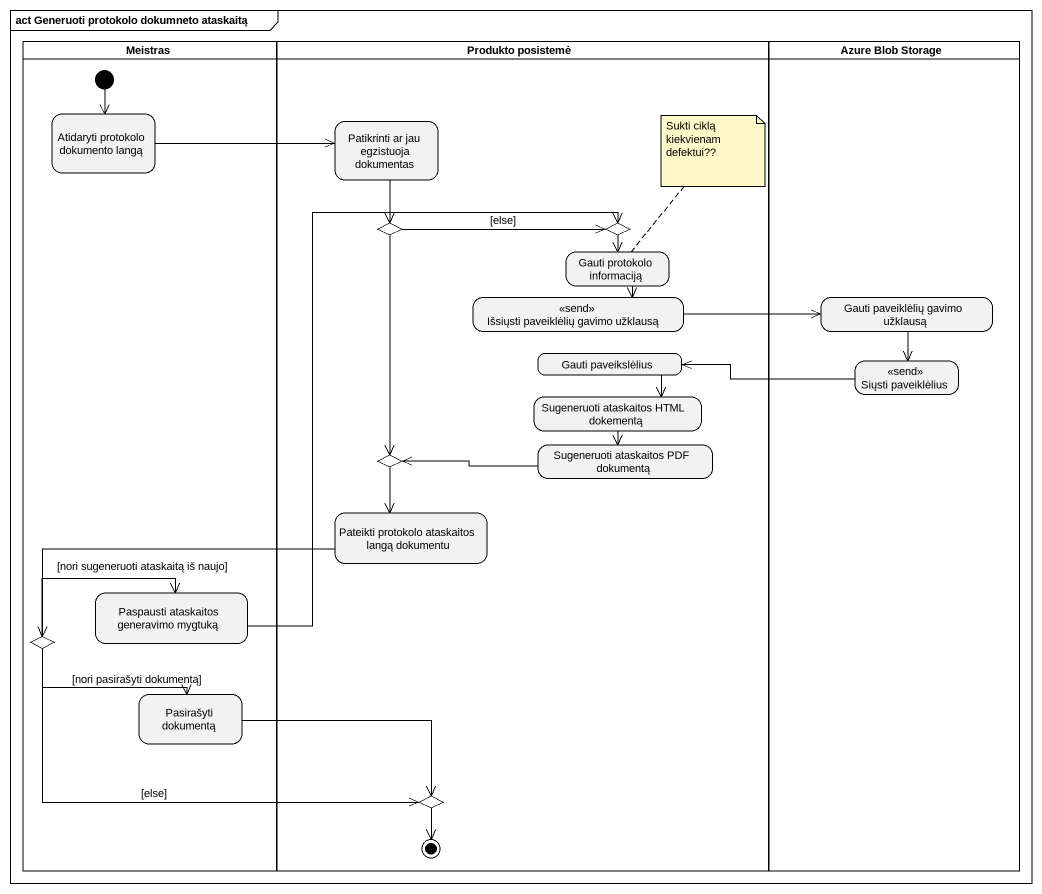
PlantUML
@startuml
mainframe act Generuoti protokolo dokumneto ataskaitą
hide empty description
state Meistras <<partition>> {
  state "Atidaryti protokolo dokumento langą" as Atidaryti_protokolo
  state "Paspausti ataskaitos generavimo mygtuką" as Paspausti_ataskaitos
  state choice4 <<choice>>
  state "Pasirašyti dokumentą" as Pasirašyti_dokumentą
  [*] --> Atidaryti_protokolo
}
state "Produkto posistemė" as Produkto_posistemė <<partition>> {
  state "Patikrinti ar jau egzistuoja dokumentas" as Patikrinti_ar_jau
  state choice1 <<choice>>
  state choice2 <<choice>>
  state "Gauti protokolo informaciją" as Gauti_protokolo_informaciją
  state "Išsiųsti paveiklėlių gavimo užklausą" as Išsiųsti_paveiklėlių_gavimo <<send>>
  state "Gauti paveikslėlius" as Gauti_paveikslėlius
  state "Sugeneruoti ataskaitos HTML dokementą" as Sugeneruoti_ataskaitos_HTML
  state choice3 <<choice>>
  state "Sugeneruoti ataskaitos PDF dokumentą" as Sugeneruoti_ataskaitos_PDF
  state "Pateikti protokolo ataskaitos langą dokumentu" as Pateikti_protokolo
  state choice5 <<choice>>
  choice5 --> [*]
}
state "Azure Blob Storage" as Azure_Blob_Storage <<partition>> {
  state "Gauti paveiklėlių gavimo užklausą" as Gauti_paveiklėlių_gavimo
  state "Siųsti paveiklėlius" as Siųsti_paveiklėlius <<send>>
}
Atidaryti_protokolo -right-> Patikrinti_ar_jau
Patikrinti_ar_jau --> choice1
choice1 -right-> choice2 : [else]
choice1 --> choice3
choice2 --> Gauti_protokolo_informaciją
Gauti_protokolo_informaciją --> Išsiųsti_paveiklėlių_gavimo
Išsiųsti_paveiklėlių_gavimo -right-> Gauti_paveiklėlių_gavimo
Gauti_paveiklėlių_gavimo --> Siųsti_paveiklėlius
Gauti_paveikslėlius --> Sugeneruoti_ataskaitos_HTML
Siųsti_paveiklėlius -left-> Gauti_paveikslėlius
Sugeneruoti_ataskaitos_HTML --> Sugeneruoti_ataskaitos_PDF
choice3 --> Pateikti_protokolo
Sugeneruoti_ataskaitos_PDF -left-> choice3
Pateikti_protokolo -left-> choice4
Paspausti_ataskaitos -up-> choice2
choice4 -right-> Paspausti_ataskaitos : [nori sugeneruoti ataskaitą iš naujo]
choice4 -right-> Pasirašyti_dokumentą : [nori pasirašyti dokumentą]
choice4 -right-> choice5 : [else]
Pasirašyti_dokumentą -right-> choice5
note top of Gauti_protokolo_informaciją : Sukti ciklą kiekvienam defektui??
@enduml
